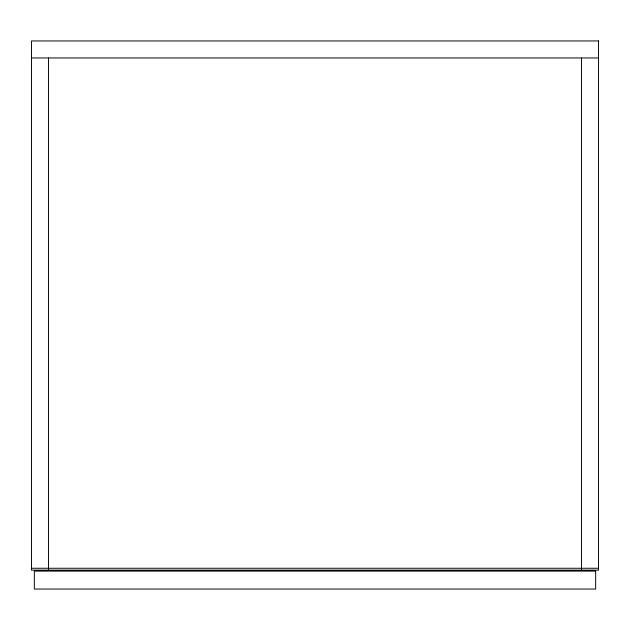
<?xml version="1.0" encoding="UTF-8"?>
<svg xmlns="http://www.w3.org/2000/svg" width="630" height="630" viewBox="0 0 630 630"><rect width="100%" height="100%" fill="white"/><g stroke="black" fill="none" stroke-linecap="round" stroke-linejoin="round"><path stroke-width="0.94" d="M31.5 57.96L598.5 57.96M31.5 568.26L598.5 568.26M581.49 57.96L581.49 570.15M48.51 57.96L48.51 570.15M598.5 40.95L31.5 40.95L31.5 570.15L598.5 570.15L598.5 40.95M595.665 571.095L34.335 571.095L34.335 589.05L595.665 589.05L595.665 571.095"/></g></svg>
